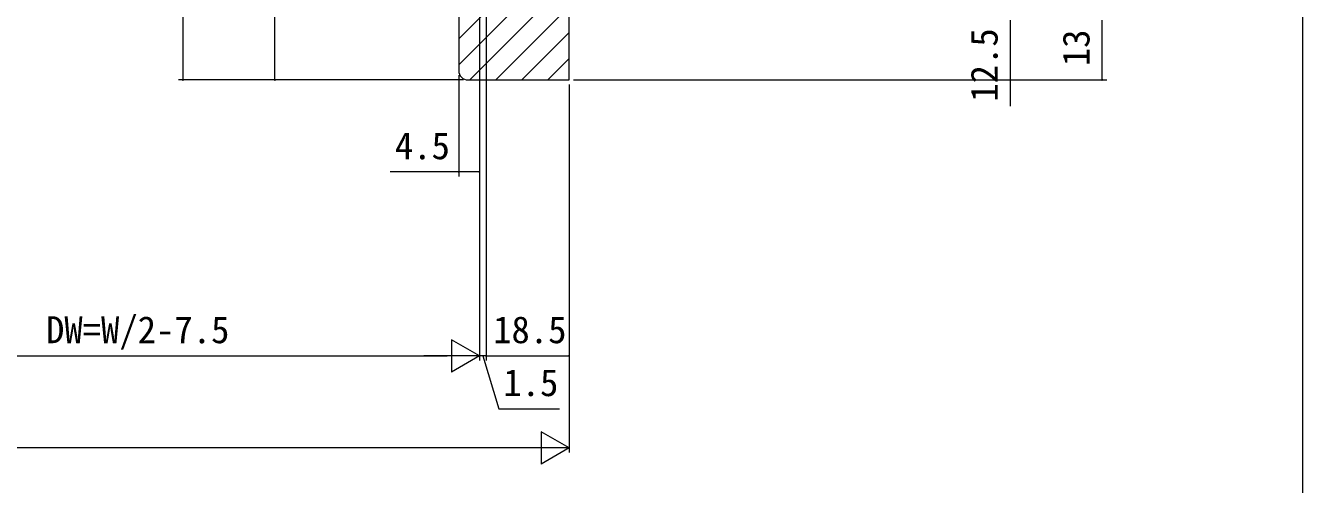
# Model space of a CAD drawing. Units: millimetres, scale not verified. Extents: x -1188 to -198, y -840 to 760.
# Drawn here: x -475.8 to -198, y -673.8 to -574 of the extents above; entities that cross this region are included whole.
import ezdxf
from ezdxf.enums import TextEntityAlignment as Align

# ---------------------------------------------------------------- set-up
doc = ezdxf.new("R2010")
doc.units = ezdxf.units.MM
doc.header["$LTSCALE"] = 4
for name, color, linetype, lineweight in [('0-2_YKK_ZWAK', 7, 'Continuous', 9), ('0-3_YKK_D', 6, 'Continuous', 9), ('0-7_YSS_K', 3, 'Continuous', 9)]:
    doc.layers.add(name, color=color, linetype=linetype, lineweight=lineweight)
doc.styles.add('ＭＳ ゴシック', font='')
doc.styles.get('ＭＳ ゴシック').set_extended_font_data('MS Gothic')

msp = doc.modelspace()

# ---------------------------------------------------------------- linework, layer by layer
at = {"layer": '0-2_YKK_ZWAK'}
msp.add_line((-198, 720), (-198, -840), dxfattribs=at)
at = {"layer": '0-3_YKK_D'}
for p, q in [((-441.557, -429.82), (-441.557, -585.82)), ((-377.057, -520.52), (-377.057, -606.82)), ((-375.557, -527.82), (-375.557, -646.82)), ((-421.557, -585.82), (-421.557, -528.82)), ((-261.557, -572.82), (-261.557, -591.56)), ((-241.557, -585.82), (-241.557, -572.82)), ((-380.557, -585.82), (-442.557, -585.82)), ((-380.557, -585.82), (-422.557, -585.82)), ((-381.557, -584.82), (-381.557, -606.82)), ((-356.557, -585.82), (-240.557, -585.82)), ((-357.557, -586.82), (-357.557, -646.82)), ((-377.057, -603.82), (-377.057, -646.82)), ((-377.057, -603.82), (-377.057, -646.82)), ((-375.557, -603.82), (-375.557, -646.82)), ((-357.557, -604.82), (-357.557, -666.82)), ((-381.557, -605.82), (-396.457, -605.82)), ((-377.057, -605.82), (-381.557, -605.82)), ((-383.119, -642.32), (-383.119, -649.32)), ((-377.057, -645.82), (-383.119, -642.32)), ((-520.557, -645.82), (-384.057, -645.82)), ((-377.057, -645.82), (-389.181, -645.82)), ((-377.057, -645.82), (-383.119, -649.32)), ((-377.057, -645.82), (-378.757, -645.82)), ((-375.557, -645.82), (-377.057, -645.82)), ((-375.557, -645.82), (-377.057, -645.82)), ((-376.307, -645.82), (-372.857, -657.32)), ((-375.557, -645.82), (-357.557, -645.82)), ((-375.557, -645.82), (-373.857, -645.82)), ((-372.857, -657.32), (-359.657, -657.32)), ((-363.619, -662.32), (-363.619, -669.32)), ((-357.557, -665.82), (-363.619, -662.32)), ((-364.557, -665.82), (-666.557, -665.82)), ((-357.557, -665.82), (-369.681, -665.82)), ((-357.557, -665.82), (-363.619, -669.32))]:
    msp.add_line(p, q, dxfattribs=at)
for centre, start, end in [((-441.557, -585.82), 90, 270), ((-441.557, -585.82), 270, 90), ((-421.557, -585.82), 90, 270), ((-421.557, -585.82), 270, 90), ((-241.557, -585.82), 90, 270), ((-241.557, -585.82), 270, 90), ((-381.557, -605.82), 0, 180), ((-381.557, -605.82), 180, 0), ((-377.057, -605.82), 0, 180), ((-377.057, -605.82), 180, 0), ((-375.557, -645.82), 0, 180), ((-375.557, -645.82), 0, 180), ((-375.557, -645.82), 180, 0), ((-375.557, -645.82), 180, 0), ((-357.557, -645.82), 0, 180), ((-357.557, -645.82), 180, 0)]:
    msp.add_arc(centre, 0.106, start, end, dxfattribs=at)
at = {"layer": '0-7_YSS_K'}
for p, q in [((-381.557, -529.82), (-381.557, -583.82)), ((-381.557, -576.898), (-357.557, -552.898)), ((-381.557, -582.555), (-357.557, -558.555)), ((-357.557, -585.82), (-357.557, -560.82)), ((-379.165, -585.82), (-357.557, -564.212)), ((-373.508, -585.82), (-357.557, -569.869)), ((-367.851, -585.82), (-357.557, -575.526)), ((-362.194, -585.82), (-357.557, -581.183)), ((-379.557, -585.82), (-357.557, -585.82))]:
    msp.add_line(p, q, dxfattribs=at)
msp.add_arc((-379.557, -583.82), 2, 180, 269.99998, dxfattribs=at)

# ---------------------------------------------------------------- texts
at = {"layer": '0-3_YKK_D', "color": 4, "style": 'ＭＳ ゴシック'}
for s, p in [('12.5', (-262.557, -590.56)), ('13', (-242.557, -582.84))]:
    msp.add_text(s, height=5.865, rotation=90, dxfattribs=at).set_placement(p, align=Align.BOTTOM_LEFT)
for s, p in [('4.5', (-395.457, -604.82)), ('DW=W/2-7.5', (-471.347, -644.82)), ('18.5', (-374.077, -644.82)), ('1.5', (-371.857, -656.32))]:
    msp.add_text(s, height=5.865, dxfattribs=at).set_placement(p, align=Align.BOTTOM_LEFT)

doc.saveas('drawing.dxf')
